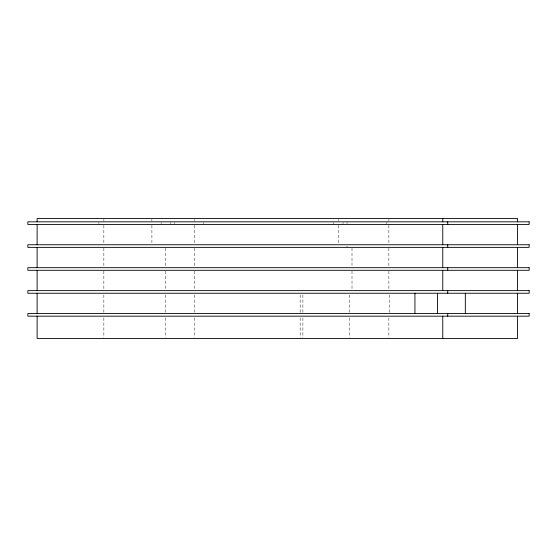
<?xml version="1.0" encoding="UTF-8"?>
<svg xmlns="http://www.w3.org/2000/svg" width="557" height="557" viewBox="0 0 557 557"><rect width="100%" height="100%" fill="white"/><g stroke="black" fill="none" stroke-linecap="round" stroke-linejoin="round"><path stroke-width="0.42" stroke-dasharray="2.79 2.09" d="M389.287 294.932L389.287 312.707M388.87 219.367L388.87 221.004M388.87 225.293L388.87 243.91M388.87 248.227L388.87 266.845M388.87 271.155L388.87 289.772M388.87 317.887L388.87 337.591M386.224 222.48L386.224 223.789M352.003 248.227L352.003 266.845M352.003 271.155L352.003 289.772M349.692 294.932L349.692 312.707M349.274 317.887L349.274 337.591M347.032 222.48L347.032 223.789M347.032 246.069L347.032 247.378M343.042 222.48L343.042 223.789M338.482 225.293L338.482 243.91M338.44 219.367L338.44 221.004M333.476 222.48L333.476 224.443M302.883 294.932L302.883 312.707M302.883 317.887L302.883 337.591M300.153 294.932L300.153 312.707M300.153 317.887L300.153 337.591M203.493 222.48L203.493 223.789M194.226 219.367L194.226 221.004M194.226 225.293L194.226 243.91M194.226 248.227L194.226 266.845M194.226 271.155L194.226 289.772M194.226 294.932L194.226 312.707M194.226 317.887L194.226 337.591M174.696 222.48L174.696 223.789M170.707 222.48L170.707 223.789M165.429 248.227L165.429 266.845M165.429 271.155L165.429 289.772M165.429 294.932L165.429 312.707M165.429 317.887L165.429 337.591M161.14 222.48L161.14 223.789M151.866 219.367L151.866 221.004M151.908 225.293L151.908 243.91M103.853 219.367L103.853 221.004M103.853 225.293L103.853 243.91M103.853 248.227L103.853 266.845M103.853 271.155L103.853 289.772M103.853 294.932L103.853 312.707M103.853 317.887L103.853 337.591M98.881 222.48L98.881 223.789"/><path stroke-width="0.84" d="M517.557 221.825L517.557 218.553L37.124 218.553L37.124 221.825M517.557 224.443L517.557 244.76M517.557 247.378L517.557 267.687M517.557 270.312L517.557 290.622M517.557 293.24L517.557 313.556M517.557 316.174L517.557 338.447L37.124 338.447L37.124 316.174M465.332 293.24L465.332 313.556M447.724 221.825L447.724 224.443M447.724 244.76L447.724 247.378M447.724 267.687L447.724 270.312M447.724 290.622L447.724 293.24M447.724 313.556L447.724 316.174M442.759 218.553L442.759 221.825M442.759 224.443L442.759 244.76M442.759 247.378L442.759 267.687M442.759 270.312L442.759 290.622M442.759 316.174L442.759 338.447M437.517 293.24L437.517 313.556M414.937 293.24L414.937 313.556M37.124 224.443L37.124 244.76M37.124 247.378L37.124 267.687M37.124 270.312L37.124 290.622M37.124 293.24L37.124 313.556M529.15 221.825L27.85 221.825L27.85 224.443L529.15 224.443L529.15 221.825M529.15 244.76L27.85 244.76L27.85 247.378L529.15 247.378L529.15 244.76M529.15 267.687L27.85 267.687L27.85 270.312L529.15 270.312L529.15 267.687M529.15 290.622L27.85 290.622L27.85 293.24L529.15 293.24L529.15 290.622M529.15 313.556L27.85 313.556L27.85 316.174L529.15 316.174L529.15 313.556"/></g></svg>
